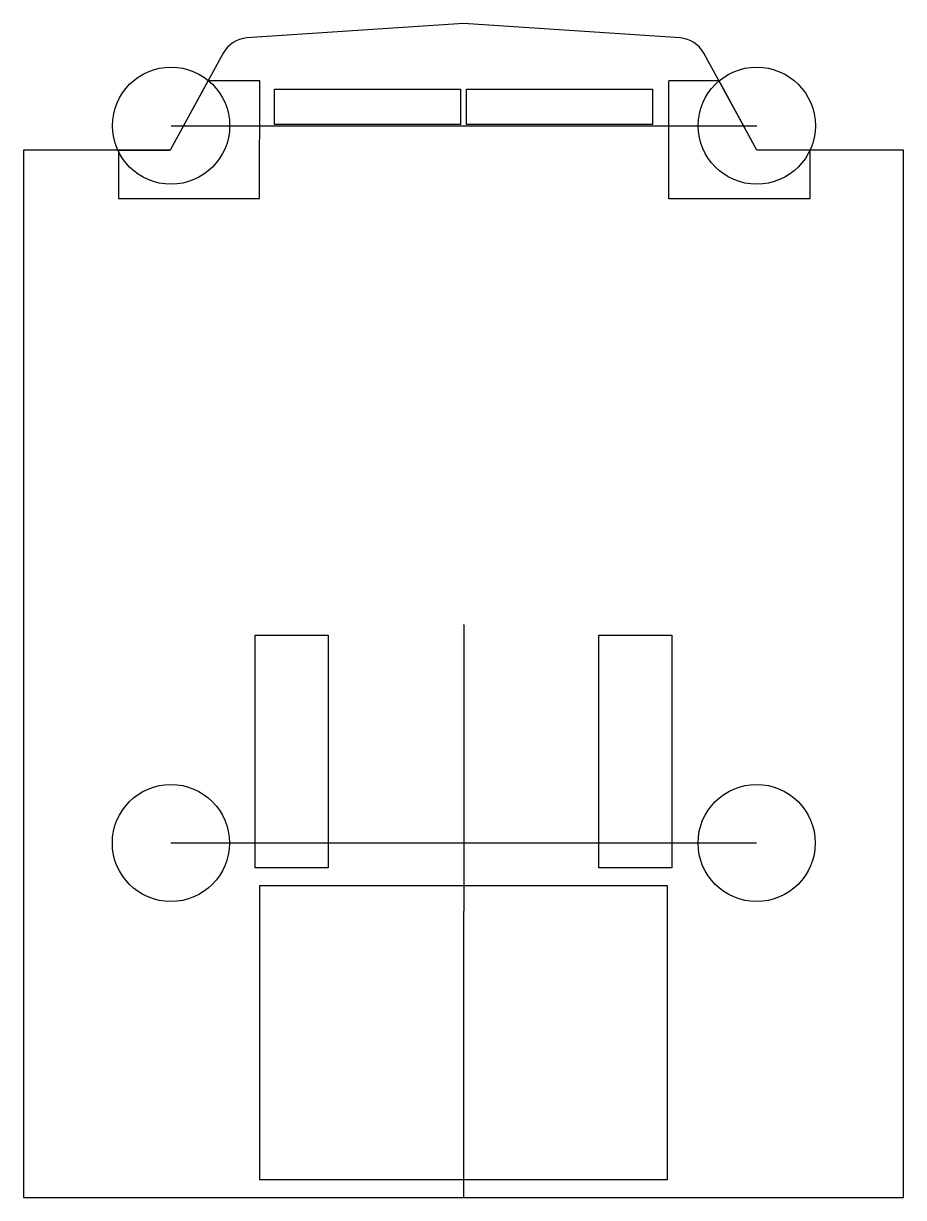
# Model space of a CAD drawing. Header units: millimetres. Extents: x -30.1 to 30, y -39.1 to 41.1.
import ezdxf

# ---------------------------------------------------------------- set-up
doc = ezdxf.new("R2010")
doc.units = ezdxf.units.MM
doc.layers.get('0').update_dxf_attribs({"linetype": 'CONTINUOUS'})

msp = doc.modelspace()

# ---------------------------------------------------------------- linework, layer by layer
for p, q in [((-17.464, 37.2), (-20.07, 32.435)), ((-17.368, 37.192), (-17.464, 37.2)), ((-17.368, 37.192), (-13.944, 37.187)), ((-13.956, 29.128), (-13.944, 37.187)), ((14, 29.107), (14, 37.166)), ((17.423, 37.166), (14, 37.166)), ((20.011, 32.435), (17.423, 37.166)), ((-20, 34.107), (20, 34.107)), ((-23.634, 32.435), (-20.069, 32.435)), ((-23.585, 32.47), (-23.59, 29.142)), ((23.634, 32.435), (20.011, 32.435)), ((23.634, 32.435), (23.634, 29.107)), ((-23.59, 29.142), (-13.956, 29.128)), ((23.634, 29.107), (14, 29.107)), ((0, 0), (-0.029, -39.107)), ((19.989, -14.893), (-20.011, -14.893))]:
    msp.add_line(p, q)
msp.add_lwpolyline([(-30.079, -39.107), (30.021, -39.107), (30.021, 32.435), (20.011, 32.435), (20.011, 32.435), (20.011, 32.435), (16.386, 39.062, 0.25624), (14.765, 40.098), (-0.029, 41.089), (-14.824, 40.098, 0.25624), (-16.445, 39.062), (-20.07, 32.435), (-20.069, 32.435), (-20.07, 32.435), (-30.079, 32.435)], format="xyb", close=True)
for points in [[(-0.229, 36.607), (-0.229, 34.195), (-12.929, 34.195), (-12.929, 36.607)], [(0.171, 36.607), (12.87, 36.607), (12.87, 34.195), (0.171, 34.195)], [(-9.262, -0.693), (-9.262, -16.593), (-14.262, -16.593), (-14.262, -0.693)], [(9.203, -16.593), (9.203, -0.693), (14.203, -0.693), (14.203, -16.593)], [(13.87, -37.893), (-13.929, -37.893), (-13.929, -17.793), (13.87, -17.793)]]:
    msp.add_lwpolyline(points, close=True)
for centre in [(-20, 34.107), (20, 34.107), (-20.011, -14.893), (19.989, -14.893)]:
    msp.add_circle(centre, 4)
msp.add_point((0, 0))

doc.saveas('drawing.dxf')
